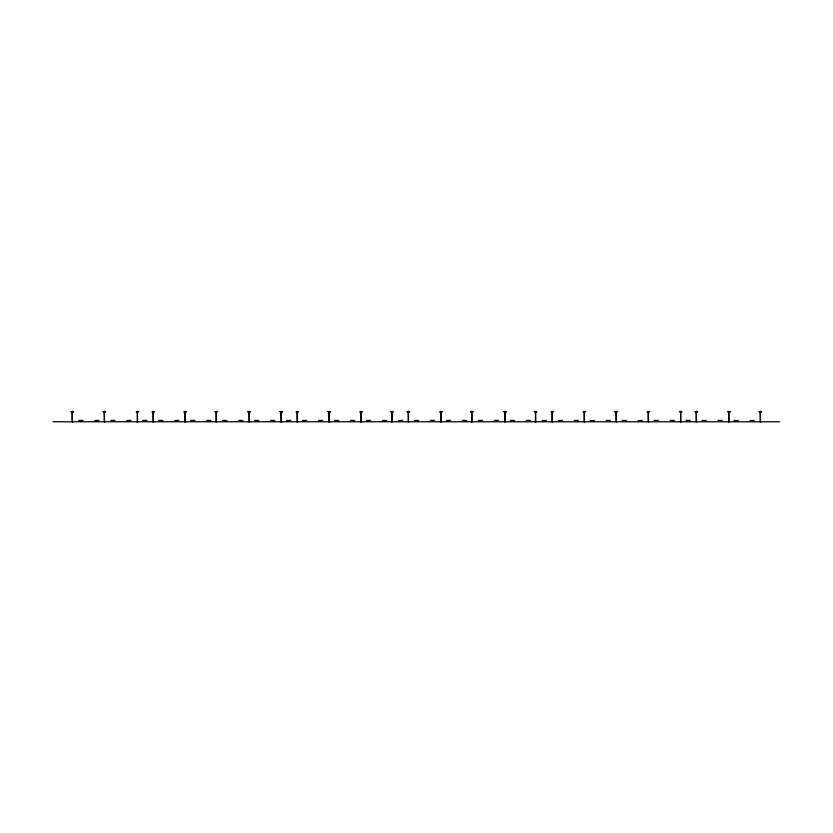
<?xml version="1.0" encoding="UTF-8"?>
<svg xmlns="http://www.w3.org/2000/svg" width="833" height="833" viewBox="0 0 833 833"><rect width="100%" height="100%" fill="white"/><g stroke="black" fill="none" stroke-linecap="round" stroke-linejoin="round"><path stroke-width="1.25" d="M72.148 421.685L72.2 411.21L72.388 421.685M104.271 421.685L104.323 411.21L104.51 421.685M137.341 421.685L137.393 411.21L137.58 421.685M153.105 421.685L153.157 411.21L153.345 421.685M185.02 421.685L185.072 411.21L185.259 421.685M216.143 421.685L216.195 411.21L216.382 421.685M249.088 421.685L249.14 411.21L249.327 421.685M281.075 421.685L281.127 411.21L281.315 421.685M297.152 421.685L297.204 411.21L297.391 421.685M329.025 421.685L329.077 411.21L329.264 421.685M360.96 421.685L361.012 411.21L361.199 421.685M391.833 421.685L391.885 411.21L392.072 421.685M408.285 421.685L408.337 411.21L408.524 421.685M440.855 421.685L440.907 411.21L441.094 421.685M471.728 421.685L471.78 411.21L471.967 421.685M504.954 421.685L505.006 411.21L505.194 421.685M535.484 421.685L535.536 411.21L535.723 421.685M552.102 421.685L552.154 411.21L552.341 421.685M584.204 421.685L584.256 411.21L584.443 421.685M616.108 421.685L616.17 411.21L616.358 421.685M648.23 421.685L648.282 411.21L648.47 421.685M680.571 421.685L680.623 411.21L680.811 421.685M696.221 421.685L696.273 411.21L696.461 421.685M728.688 421.685L728.74 411.21L728.927 421.685M760.258 421.685L760.31 411.21L760.498 421.685M248.088 411.398L247.911 411.929L250.327 411.637M282.418 411.398L282.491 411.929L280.075 411.637M615.118 411.398L614.931 411.929L617.357 411.637M730.02 411.398L730.104 411.929L727.688 411.637M70.972 411.637L73.564 411.929L71.149 411.637M103.094 411.637L105.687 411.929L103.271 411.637M138.757 411.637L136.164 411.929L138.58 411.637M154.522 411.637L151.929 411.929L154.344 411.637M186.436 411.637L183.833 411.929L186.259 411.637M214.956 411.637L217.559 411.637M247.911 411.637L250.504 411.637M279.898 411.637L282.491 411.637M298.568 411.637L295.975 411.929L298.391 411.637M327.848 411.637L330.441 411.929L328.025 411.637M362.376 411.637L359.783 411.929L362.199 411.637M390.656 411.637L393.249 411.929L390.833 411.637M407.108 411.637L409.701 411.929L407.285 411.637M442.271 411.637L439.678 411.929L442.094 411.637M473.144 411.637L470.551 411.929L472.967 411.637M503.778 411.637L506.37 411.929L503.955 411.637M534.307 411.637L536.9 411.929L534.484 411.637M553.518 411.637L550.925 411.929L553.341 411.637M585.62 411.637L583.027 411.929L585.443 411.637M614.931 411.637L617.534 411.637M649.646 411.637L647.054 411.929L649.469 411.637M679.395 411.637L681.988 411.929L679.572 411.637M695.045 411.637L697.638 411.929L695.222 411.637M727.511 411.637L730.104 411.637M759.082 411.637L761.674 411.929L759.259 411.637M53.052 421.769L779.594 421.79M760.716 421.779L760.04 421.779M754.229 420.488L750.002 420.488M738.246 420.488L734.019 420.488M729.146 421.779L728.469 421.779M722.263 420.384L718.036 420.384M706.29 420.488L702.052 420.384M696.68 421.779L696.003 421.779M690.307 420.488L686.08 420.384M681.03 421.779L680.353 421.779M674.324 420.488L670.096 420.384M658.341 420.384L654.113 420.384M648.678 421.779L648.012 421.779M642.358 420.488L638.13 420.488M626.374 420.488L622.147 420.384M616.566 421.779L615.899 421.779M610.391 420.488L606.164 420.384M594.418 420.488L590.18 420.488M584.662 421.779L583.985 421.779M578.435 420.488L574.208 420.384M562.452 420.384L558.225 420.488M552.56 421.779L551.883 421.779M546.469 420.488L542.241 420.488M535.942 421.779L535.265 421.779M530.486 420.384L526.258 420.384M514.502 420.488L510.275 420.384M505.412 421.779L504.746 421.779M498.519 420.384L494.292 420.384M482.536 420.384L478.309 420.488M472.186 421.779L471.509 421.779M466.563 420.488L462.336 420.384M450.58 420.384L446.353 420.488M441.303 421.779L440.636 421.779M434.597 420.384L430.369 420.384M418.614 420.488L414.386 420.384M408.743 421.779L408.066 421.779M402.631 420.384L398.403 420.488M392.291 421.779L391.614 421.779M386.647 420.488L382.42 420.488M370.664 420.384L366.437 420.488M361.418 421.779L360.751 421.779M354.691 420.488L350.464 420.384M338.708 420.488L334.481 420.384M329.472 421.779L328.806 421.779M322.725 420.384L318.498 420.488M306.742 420.384L302.514 420.488M297.61 421.779L296.933 421.779M290.759 420.384L286.531 420.488M281.533 421.779L280.867 421.779M274.775 420.488L270.548 420.384M258.792 420.488L254.565 420.384M249.536 421.779L248.869 421.779M242.819 420.488L238.582 420.384M226.836 420.488L222.609 420.384M217.382 411.637L215.143 411.637M216.59 421.779L215.924 421.779M210.853 420.488L206.626 420.384M194.87 420.384L190.642 420.384M185.467 421.779L184.801 421.779M178.887 420.384L174.659 420.488M162.904 420.488L158.676 420.384M153.553 421.779L152.887 421.779M146.92 420.384L142.693 420.384M137.799 421.779L137.122 421.779M130.948 420.384L126.71 420.488M114.964 420.384L110.737 420.384M104.729 421.779L104.063 421.779M98.981 420.384L94.754 420.488M82.998 420.488L78.771 420.384M72.606 421.779L71.93 421.779"/></g></svg>
